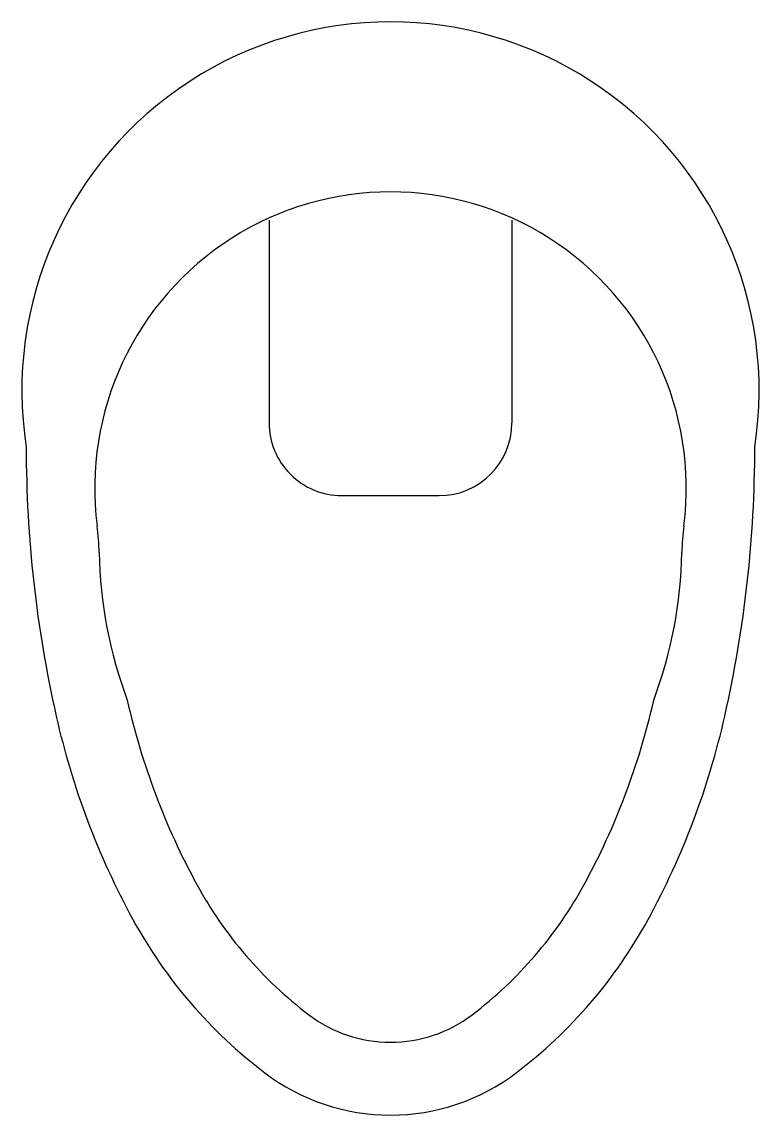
# Model space of a CAD drawing. Extents: x -0.152 to 0.152, y -0.45 to 0.
import ezdxf

# ---------------------------------------------------------------- set-up
doc = ezdxf.new("R2010")
doc.units = 0
doc.layers.add('SN', color=7, linetype='CONTINUOUS')

msp = doc.modelspace()

# ---------------------------------------------------------------- linework, layer by layer
at = {"layer": 'SN', "color": 0}
for p, q in [((-0.05000000000001847, -0.08164955654417128), (-0.05000000000003268, -0.1650000000000134)), ((0.04999999999997584, -0.08164955654193307), (0.04999999999997584, -0.1649999999999991)), ((-0.02000000000003155, -0.1950000000000145), (0.01999999999998181, -0.1950000000000003))]:
    msp.add_line(p, q, dxfattribs=at)
for points in [[(-0.1499999999999844, -0.1749999999999901, 0.05560818660497302), (-0.137643693949812, -0.285757945570225, 0.06939678841228342), (-0.106066017177973, -0.3694543648262965, 0.1058843064716099), (-0.0517830377612114, -0.4325666786156219, 0.1638133104333863), (0, -0.4500000000000028, 0.1638133104334436)], [(0, -0.4500000000000028, 0.1638133104334436), (0.0517830377612114, -0.4325666786156219, 0.1058843064716448), (0.1060660171779801, -0.3694543648263036, 0.06939678841230434), (0.137643693949812, -0.2857579455702535, 0.05560818660500939), (0.1499999999999986, -0.1750000000000043, 0.05560818660501531)]]:
    msp.add_lwpolyline(points, format="xyb", dxfattribs=at)
for centre, radius, start, end in [((0, -0.1517857142857153), 0.1517857142857123, 351.2025892900102, 188.7974107099897), ((0, -0.1917857142857216), 0.1217857142857123, 352.6189418912576, 187.3810581087793), ((-0.02000000000003155, -0.1650000000000134), 0.03, 179.9999999999948, 270.0000000000081), ((0.0199999999999747, -0.1649999999999991), 0.03, 270.0000000000068, 5.203387458874314e-12), ((-0.2199479286165058, -0.2202780248015657), 0.1, 1.098376715133221, 7.381058108777493), ((0.2199479286165271, -0.2202780248014307), 0.1, 172.6189418912559, 178.9016232848912), ((0.06377762736553905, -0.2148382571949057), 0.1837776985404877, 181.0983767151361, 200.4826882971011), ((-0.0637776273654751, -0.2148382571948986), 0.1837776985404386, 339.5173117028837, 358.9016232848903), ((0.1782071011355129, -0.2143963002916891), 0.2938119966475835, 192.7313454781058, 208.6104596659602), ((-0.1782071011354063, -0.2143963002917459), 0.2938119966474718, 331.389540334039, 347.2686545218964), ((0.06841725769157136, -0.274281669442928), 0.16875174252252, 208.6104596659571, 232.7872710672983), ((-0.06841725769153584, -0.274281669442928), 0.1687517425224973, 307.212728932692, 331.3895403340361), ((7.105427357601002e-15, -0.3643765083988768), 0.05562349160113195, 232.7872710673112, 269.9999999999927), ((0, -0.3643765083989052), 0.05562349160110358, 270, 307.2127289327007)]:
    msp.add_arc(centre, radius, start, end, dxfattribs=at)

doc.saveas('drawing.dxf')
